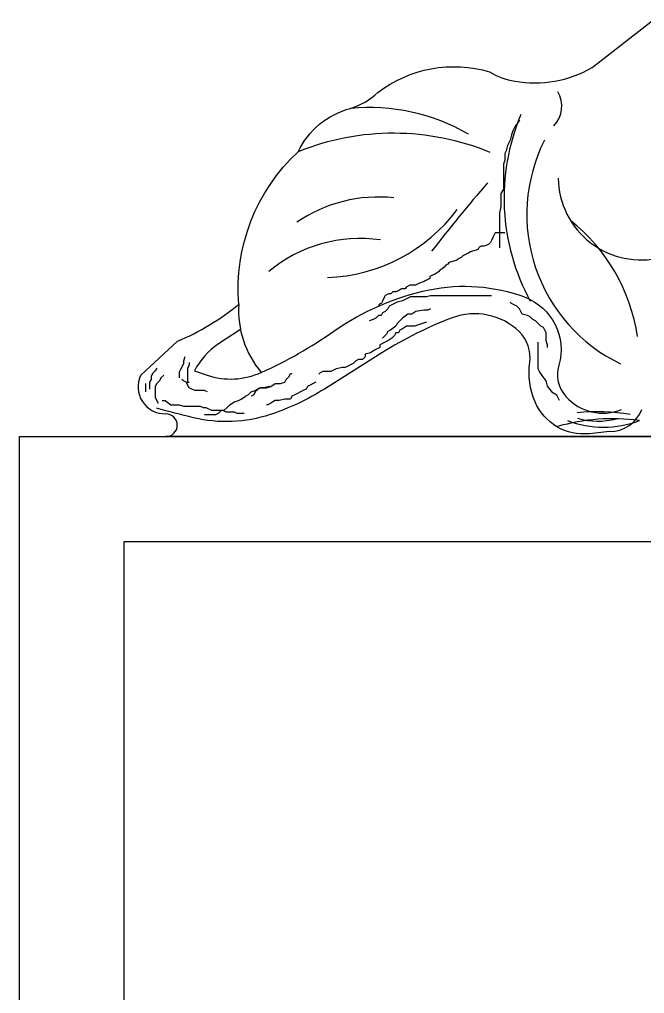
# Model space of a CAD drawing. Header units: metres. Extents: x 878 to 1938, y 746 to 2926.
# Drawn here: x 1083.7 to 1155.3, y 2193.9 to 2305.6 of the extents above; entities that cross this region are included whole.
import ezdxf

# ---------------------------------------------------------------- set-up
doc = ezdxf.new("R2010")
doc.units = ezdxf.units.M
for name, color, linetype in [('3', 3, 'Continuous'), ('4', 4, 'Continuous'), ('7', 7, 'Continuous')]:
    doc.layers.add(name, color=color, linetype=linetype)

msp = doc.modelspace()

# ---------------------------------------------------------------- linework, layer by layer
at = {"layer": '3'}
for points in [[(1097.57, 2264.8), (1101.79, 2268.67, 0.07), (1108.81, 2272.9, -0.23), (1115.61, 2290.4, -0.22), (1121.62, 2295.37, 0.12), (1124.76, 2297.2, -0.24), (1137.57, 2299.55, 0.11), (1140.45, 2298.5, 0.18), (1149.34, 2300.07), (1156.4, 2305.56, -0.61)], [(1109, 2270.04), (1106.49, 2268.37, 0.13), (1103.72, 2265.27), (1105.19, 2264.78, 0.19), (1111.39, 2265.11, 0.05), (1119.71, 2269.84, -0.1), (1130.65, 2274.57, -0.14), (1141.58, 2273.75, -0.39), (1145.5, 2265.92, 0.26), (1146.32, 2262.33, 0.32), (1152.68, 2260.86)], [(1151.32, 2258.32), (1149, 2258.08, -0.33), (1142.78, 2261.73, -0.14), (1142.17, 2266.24, 0.24), (1140.95, 2269.78, 0.29), (1133.27, 2271.36, 0.05), (1125.22, 2267.34), (1118.63, 2263.2, -0.06), (1112.41, 2260.27, -0.14), (1103.63, 2259.91, -0.01), (1099.37, 2261, -0.58)], [(1100.45, 2257.74, 1), (1100.45, 2260.35)]]:
    msp.add_lwpolyline(points, format="xyb", dxfattribs=at)
for points in [[(1140.99, 2294.01), (1140.84, 2293.7), (1140.54, 2293.4), (1140.23, 2292.79), (1140.08, 2292.33), (1139.93, 2291.72), (1139.62, 2291.11), (1139.47, 2290.51), (1139.32, 2290.2), (1139.32, 2289.44), (1139.16, 2288.98), (1139.16, 2286.09), (1138.86, 2285.63), (1138.86, 2284.11), (1138.71, 2283.35), (1138.71, 2279.38)], [(1139.3, 2281.09), (1138.21, 2281.09), (1137.99, 2280.65), (1137.78, 2280.22), (1137.67, 2280), (1137.45, 2279.78), (1137.12, 2279.67), (1136.91, 2279.57), (1136.58, 2279.57), (1136.36, 2279.46), (1136.25, 2279.24), (1136.04, 2279.13), (1135.6, 2279.02), (1135.38, 2278.91), (1135.17, 2278.8), (1134.95, 2278.7), (1134.73, 2278.59), (1134.51, 2278.48), (1134.3, 2278.26), (1134.08, 2278.15), (1133.75, 2277.94), (1133.32, 2277.83), (1132.88, 2277.72), (1132.77, 2277.5), (1132.56, 2277.39), (1132.34, 2277.17), (1132.12, 2276.96), (1131.9, 2276.85), (1131.69, 2276.63), (1131.36, 2276.41), (1130.93, 2276.2), (1130.71, 2276.09), (1130.71, 2275.87), (1130.49, 2275.76), (1130.27, 2275.65), (1130.06, 2275.54), (1129.84, 2275.44), (1129.51, 2275.33), (1129.08, 2275.11), (1128.42, 2275.11), (1127.99, 2274.89), (1127.88, 2274.68), (1127.45, 2274.68), (1127.12, 2274.46), (1126.79, 2274.35), (1126.47, 2274.35), (1126.25, 2274.13), (1126.03, 2274.13), (1125.82, 2274.02), (1125.6, 2273.92), (1125.49, 2273.7), (1125.27, 2273.26), (1125.16, 2273.05), (1124.95, 2272.94), (1124.84, 2272.72)], [(1137.79, 2273.9), (1130.78, 2273.9), (1130.32, 2273.75), (1128.49, 2273.75), (1128.19, 2273.6), (1127.58, 2273.29), (1126.97, 2273.14), (1126.66, 2272.99), (1126.06, 2272.68), (1125.9, 2272.38), (1125.6, 2272.07), (1125.29, 2271.92), (1125.14, 2271.62), (1124.84, 2271.62), (1124.53, 2271.31), (1124.23, 2271.16), (1123.77, 2271.01)], [(1130.78, 2272.38), (1130.48, 2272.22), (1130.02, 2272.22), (1129.1, 2272.07), (1128.65, 2271.77), (1128.19, 2271.77), (1127.58, 2271.31), (1127.27, 2271.01), (1126.97, 2270.7), (1126.82, 2270.4), (1126.21, 2269.94), (1125.9, 2269.79), (1125.75, 2269.48), (1125.29, 2269.03)], [(1144.19, 2267.96), (1144.19, 2268.26), (1144.04, 2268.72), (1144.04, 2269.64), (1143.89, 2269.94), (1143.74, 2270.24), (1143.43, 2270.4), (1143.13, 2270.7), (1142.82, 2271.01), (1142.52, 2271.16), (1142.21, 2271.46), (1141.91, 2271.62), (1141.3, 2271.77), (1141.15, 2272.07), (1140.99, 2272.38), (1140.69, 2272.68), (1140.08, 2272.99), (1139.93, 2273.14)], [(1130.32, 2270.85), (1129.41, 2270.55), (1128.95, 2270.4), (1128.04, 2270.4), (1127.58, 2270.09), (1127.27, 2269.94), (1127.12, 2269.64), (1126.82, 2269.64), (1126.66, 2269.33), (1126.36, 2269.03), (1125.9, 2268.72), (1125.29, 2268.42), (1124.99, 2268.26), (1124.99, 2267.96), (1124.38, 2267.65), (1123.92, 2267.35), (1123.31, 2267.2), (1123.31, 2266.89), (1123.01, 2266.59), (1122.55, 2266.59), (1122.24, 2266.44), (1121.94, 2266.13), (1121.63, 2265.98), (1121.33, 2265.83), (1121.02, 2265.67), (1120.72, 2265.67), (1119.96, 2265.52), (1119.35, 2265.22), (1118.43, 2265.22), (1118.13, 2265.06), (1117.98, 2264.91)], [(1145.57, 2261.87), (1145.26, 2262.48), (1144.8, 2262.78), (1144.19, 2263.54), (1144.04, 2264.15), (1143.58, 2264.76), (1143.28, 2265.22), (1143.13, 2265.52), (1143.13, 2268.57)], [(1102.63, 2266.89), (1102.46, 2266.41), (1102.46, 2266.09), (1102.14, 2265.44), (1101.98, 2265.12), (1101.98, 2264.47)], [(1099.4, 2265.6), (1099.23, 2265.28), (1098.91, 2264.96), (1098.75, 2264.63), (1098.75, 2264.31), (1098.59, 2263.99), (1098.59, 2263.18)], [(1103.11, 2266.25), (1103.11, 2265.92), (1102.95, 2265.6), (1102.95, 2263.99), (1103.11, 2263.99)], [(1100.2, 2264.79), (1099.88, 2264.47), (1099.72, 2264.15), (1099.4, 2263.82), (1099.23, 2263.5), (1099.23, 2262.21), (1099.56, 2261.56)], [(1104.89, 2260.27), (1106.18, 2260.27), (1106.5, 2260.43), (1106.83, 2260.76), (1107.15, 2260.76), (1107.47, 2261.08), (1107.8, 2261.4), (1108.28, 2261.73), (1108.77, 2261.89), (1109.09, 2262.05), (1109.57, 2262.37), (1109.9, 2262.53), (1110.22, 2262.86), (1110.7, 2263.02), (1111.19, 2263.34), (1112, 2263.34), (1112.48, 2263.5), (1112.97, 2263.82), (1113.61, 2263.82), (1114.1, 2263.99), (1114.26, 2264.31), (1114.58, 2264.63), (1114.74, 2264.96), (1114.9, 2264.96)], [(1098.1, 2263.82), (1098.1, 2262.86)], [(1105.21, 2262.86), (1104.89, 2263.02), (1103.76, 2263.02), (1103.43, 2263.18), (1103.11, 2263.34), (1102.79, 2263.99), (1102.46, 2264.15), (1102.3, 2264.31)], [(1112.32, 2263.5), (1111.67, 2263.34), (1111.35, 2263.34), (1111.03, 2263.18), (1110.7, 2262.86), (1110.54, 2262.53), (1110.22, 2262.37)], [(1117.65, 2263.99), (1117.33, 2263.82), (1117.01, 2263.66), (1116.68, 2263.5), (1116.52, 2263.18), (1116.2, 2263.02), (1115.87, 2262.86), (1115.55, 2262.69), (1115.23, 2262.53), (1114.9, 2262.37), (1114.74, 2262.05), (1114.1, 2262.05), (1113.45, 2261.89), (1112.97, 2261.89), (1112.48, 2261.56), (1112.16, 2261.4), (1112, 2261.4)], [(1100.04, 2261.89), (1100.36, 2261.89), (1101.01, 2261.4), (1101.98, 2261.4), (1102.46, 2261.24), (1104.4, 2261.24), (1104.73, 2261.08), (1105.05, 2261.08), (1105.7, 2260.76), (1106.99, 2260.76), (1107.31, 2260.6), (1108.28, 2260.6), (1108.6, 2260.43), (1109.41, 2260.43)]]:
    msp.add_lwpolyline(points, dxfattribs=at)
msp.add_lwpolyline([(1779.67, 2245.74), (1779.67, 864.74), (1095.67, 864.74), (1095.67, 2245.74)], close=True, dxfattribs=at)
for centre, radius, start, end in [((1142.58, 2295.61), 3.26, 316.55, 30.77), ((1123.76, 2272.63), 22.83, 60.13, 95.36), ((1163.96, 2285.1), 24.74, 157.24, 208.57), ((1126.53, 2263.4), 29.12, 67.58, 112.02), ((1160.81, 2283.19), 18.98, 153.23, 244.25), ((1281.7, 2161.93), 190.9, 139.13, 142.17), ((1154.93, 2287.5), 9.5, 180.78, 284.08), ((1124.79, 2268.78), 16.43, 83.69, 124.54), ((1118.28, 2295.37), 19.41, 272.02, 323.4), ((1133.81, 2266.13), 20.94, 8.46, 51.5), ((1122.7, 2264.21), 16.25, 81.68, 130.03), ((1119.77, 2272.2), 10.98, 176.36, 220.24), ((1100.35, 2263.45), 3.09, 154.13, 271.71), ((1149.92, 2239.27), 21.33, 79.8, 96.28), ((1151.33, 2262.28), 3.96, 269.72, 338.69), ((1151.65, 2237.32), 22.48, 82.09, 106.45), ((1150.62, 2270.35), 11.52, 249.02, 290.98), ((1149.98, 2268.11), 8.59, 254.17, 284.5)]:
    msp.add_arc(centre, radius, start, end, dxfattribs=at)
at = {"layer": '4'}
msp.add_line((1248.43, 2257.74), (1100.45, 2257.74), dxfattribs=at)
at = {"layer": '7'}
msp.add_lwpolyline([(1791.67, 2257.74), (1791.67, 852.74), (1083.67, 852.74), (1083.67, 2257.74)], close=True, dxfattribs=at)

doc.saveas('drawing.dxf')
